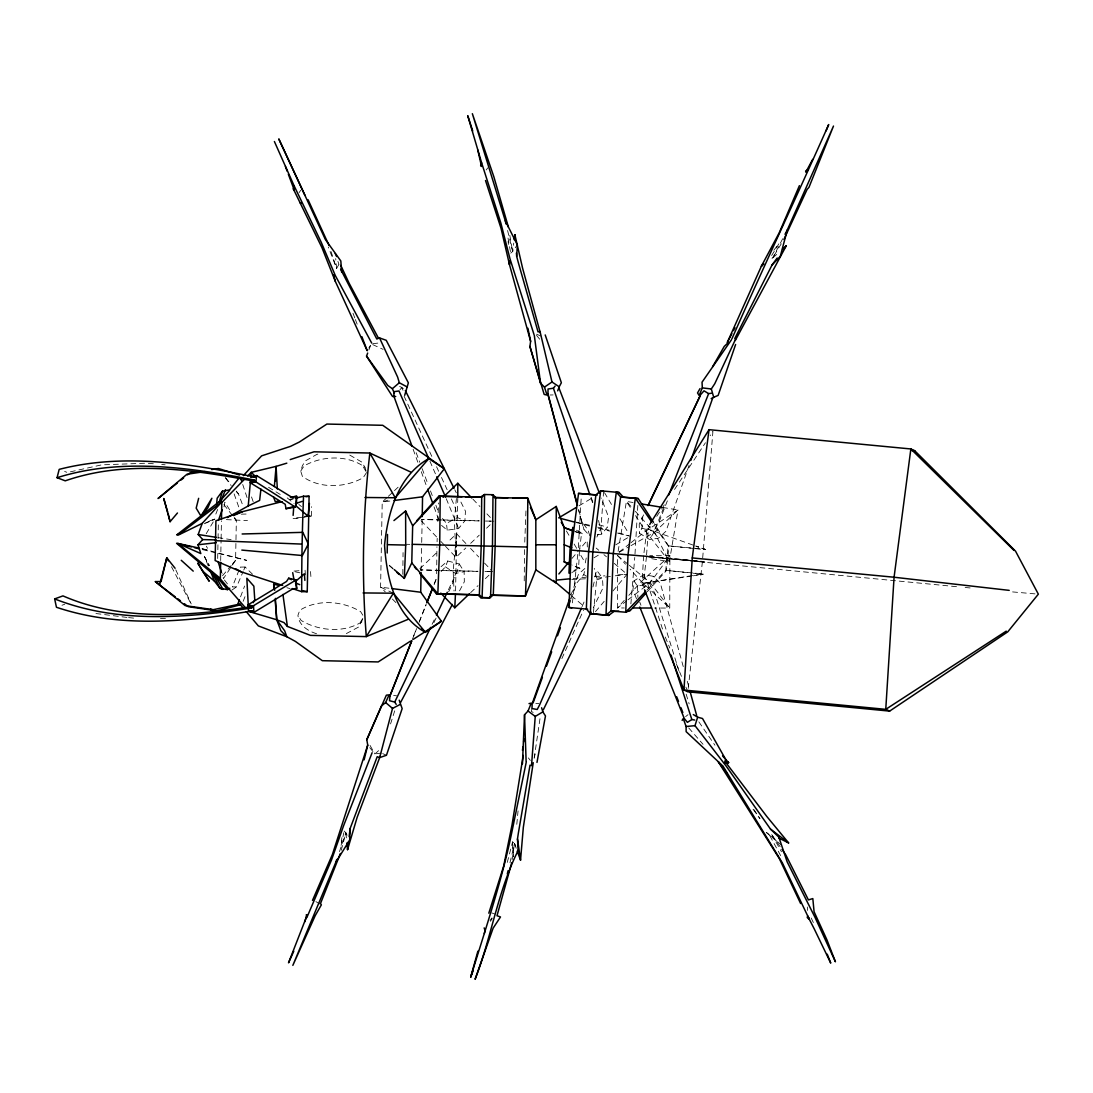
<?xml version="1.0" encoding="UTF-8"?>
<svg xmlns="http://www.w3.org/2000/svg" width="1093" height="1093" viewBox="0 0 1093 1093"><rect width="100%" height="100%" fill="white"/><g stroke="black" fill="none" stroke-linecap="round" stroke-linejoin="round"><path stroke-width="0.75" stroke-dasharray="5 3.75" d="M628.038 564.261L617.613 555.586L617.49 607.954L624.226 607.968M402.811 574.331L403.057 552.593M436.654 573.702L436.927 546.773M524.23 580.861L524.544 548.891M234.585 517.74L236.348 520.555L235.582 560.313L223.396 578.662L222.658 573.743M421.106 570.888L421.652 544.601M422.171 519.913L421.693 542.961M217.685 558.523L217.999 541.95M218.067 538.644L218.354 523.738M220.69 560.613L221.073 540.734M221.1 539.081L221.455 520.855M437.077 541.718L437.2 538.357M437.842 521.498L438.553 502.958M524.749 542.155L525.979 510.13M579.427 550.913L578.621 568.046L573.101 570.942M455.603 590.917L456.573 533.739L448.007 541.896M643.572 555.845L642.097 583.512L643.941 588.212M441.545 525.378L447.187 530.173L458.554 528.575L464.894 520.787L465.454 511.155L459.361 498.941M578.32 547.661L581.353 495.471M634.992 554.096L637.834 505.28M646.591 554.998L648.313 529.067L650.185 526.239M603.623 491.167L600.972 527.933L596.887 537.059M689.096 465.345L665.965 531.239L658.314 538.275L649.57 539.477L639.419 533.247L641.905 528.22L642.752 517.003M630.88 603.842L634.76 557.444M456.396 498.49L454.374 520.459L456 557.321L465.782 548.003M516.798 824.313L518.055 810.883M593.444 612.613L596.751 578.224L594.25 568.374M311.601 516.21L311.628 506.701M572.418 602.858L577.937 552.703M341.89 837.648L340.989 845.859L343.803 832.716M688.207 688.44L702.321 562.499L712.923 431.421L710.122 435.67M646.482 556.624L643.367 583.853L645.307 588.54M576.53 530.173L581.49 533.944L579.618 549.369L587.187 540.448L587.351 548.754M683.248 666.607L660.377 583.361L653.436 576.312L643.832 574.713L634.008 580.848L632.915 589.783L637.916 602.339M643.982 552.662L647.042 528.725L648.832 525.856M597.229 534.846L601.683 534.163L607.243 527.209L608.582 517.071L601.259 498.012M510.718 253.139L512.617 251.513L513.737 243.083M534.163 758.31L540.379 715.997M512.139 859.644L514.502 843.564L512.617 841.87L507.056 863.21M618.105 551.391L626.426 501.4L633.079 502.507M224.01 506.865L224.871 502.206L231.047 512.084M586.231 557.99L585.301 562.922L579.29 552.757M381.389 753.036L374.913 753.979L375.268 752.148M531.977 708.551L531.376 711.447L535.01 713.483M570.847 599.101L576.653 583.129L583.812 574.631L585.138 568.251L578.525 574.085L571.092 594.879M509.98 862.719L514.502 843.564L518.164 850.491M592.966 586.914L594.524 580.643L602.462 577.965L603.035 587.843L593.321 607.667M341.235 850.299L345.894 832.88L344.158 831.063M441.066 566.68L447.693 560.996L459.251 563.961L457.407 570.86L447.283 592.242M594.824 576.995L596.669 570.3L602.462 577.965M459.538 590.848L464.32 581.777L464.129 571.68L455.59 573.483L452.242 584.331L448.581 591.996M366.565 472.518L363.204 477.682C345.183 487.997 319.47 488.926 302.365 476.343L300.725 471.069L302.447 465.577L305.562 460.809L316.861 454.374L320.03 453.609M390.556 723.935L395.119 709.562M534.217 757.135L535.16 754.238M339.458 851.652L345.894 832.88L347.396 835.749M316.546 633.735C307.953 631.057 298.731 625.182 297.938 615.304L299.783 610.304C317.585 598.855 342.915 600.931 360.622 611.643L363.791 616.766L360.28 622.436M346.344 633.585L358.586 627.054L363.327 618.01M240.556 596.819L244.6 586.053M441.107 571.53L445.438 566.884L447.693 560.996M368.86 350.006L371.196 343.926L368.819 348.025M215.827 514.079L217.63 509.488M243.152 601.328L246.185 593.636M667.372 500.854L659.27 521.402L653.587 531.335L658.314 538.275M413.646 635.935L416.761 628.065M419.261 621.767L426.106 604.456M434.208 583.99L436.08 579.263M412.266 639.624L416.638 628.584M419.138 622.286L426.01 604.948M434.126 584.454L435.998 579.727M663.67 507.63L653.587 532.919L649.57 539.477M239.025 570.163L232.331 586.941L236.594 586.845L243.124 571.584M243.78 570.054L245.092 567.007L253.48 575.178M582.036 606.642L584.728 600.399M561.87 658.601L583.443 610.318M432.09 624.322L434.987 618.214M643.627 514.871L639.241 524.121L639.419 533.247M433.907 622.614L436.107 618.01M782.67 238.766L772.505 258.18L769.991 258.18M634.008 580.848L637.533 586.231L649.543 583.43L653.436 576.312M338.707 264.752L336.603 268.509L328.31 247.086M206.208 533.712L214.911 519.093L206.973 521.771M781.29 243.739L772.505 258.18L778.776 252.497M771.644 255.516L779.036 243.548L772.792 251.568M490.429 921.344L492.233 918.448M300.725 471.069L304.086 465.919C322.107 455.59 347.834 454.661 364.925 467.257L366.155 471.206M656.743 516.333L666.102 502.179M674.531 489.445L705.436 442.747M299.099 192.641L300.671 190.332M507.589 230.486L512.617 251.513L517.331 244.832M490.033 920.374L491.987 917.874M486.153 169.975L487.888 167.803M399.942 389.791L401.855 387.441L405.339 390.57M222.507 575.765L231.224 565.464M232.317 564.179L235.582 560.313M571.94 558.496L578.47 550.763M595.466 611.67L604.183 601.355M612.9 591.026L627.068 574.262L615.154 575.109M624.294 600.399L617.49 607.954L626.644 600.877M628.844 595.357L641.345 581.503L669.886 555.695L669.749 608.05L654.57 608.022M647.22 591.805L666.375 570.655L667.864 558.523L668.738 546.09L654.379 523.725M646.919 590.07L665.746 570.368L668.124 545.817L652.685 523.383M419.89 568.702L437.009 552.375M470.673 543.33L479.24 535.174M486.563 528.192L492.683 522.358M470.673 592.625L478.01 585.629M485.347 578.648L491.467 572.814M387.127 497.465L382.222 502.029L380.583 587.16L385.296 591.914M388.343 496.318L393.248 491.741M394.477 490.607L399.369 486.03M369.776 747.653L374.913 753.979L378.574 750.686M685.625 716.625L688.003 714.699M619.157 552.02L629.718 543.699M631.044 542.661L645.567 531.212L677.988 509.994L669.381 561.652L649.433 558.332M627.956 599.866L650.185 582.706L669.886 555.695L649.652 555.654M231.894 590.07L236.594 586.845M361.947 621.767C344.158 633.216 318.828 631.139 301.108 620.428L297.938 615.304M578.962 505.827L593.472 497.206M594.005 557.758L599.811 554.315M615.769 544.833L628.817 537.073M619.294 552.238L629.541 546.459M631.003 545.626L654.406 532.414L677.988 509.994L663.014 507.494M571.803 572.582L579.877 568.223L572.022 565.054M447.187 530.173L446.49 523.369L457.434 517.576L464.894 520.787M204.227 523.752L214.911 519.093L205.757 522.891M61.987 605.249L64.747 604.238M388.001 500.129L382.222 502.029L392.305 500.731M290.355 499.542L293.648 498.709M301.272 517.249L292.869 518.683L304.455 517.331M691.664 576.066L642.097 583.512L702.703 573.907L694.301 573.101M693.331 575.806L703.318 574.194L693.249 573.224M289.836 499.323L293.047 498.818M596.751 578.224L613.597 576.025M615.277 575.806L627.068 574.262M372.809 343.721L380.883 342.737M573.115 578.484L586.258 577.186M294.017 571.092L300.329 570.614M594.715 576.544L604.935 575.82M571.748 579.495L586.75 578.73M160.466 618.638L168.937 618.378M241.266 514.161L246.103 514.052M245.092 567.007L240.241 567.117L242.646 569.453M550.066 394.997L553.113 394.928M780.156 846.733L771.74 834.546L769.185 834.56L766.548 832.47M479.076 520.924L442.87 520.104M490.607 521.129L485.675 521.047L493.899 521.197M477.86 571.379L441.654 570.56M441.326 519.885L421.529 519.448L441.23 520.063M442.966 519.913L479.13 520.801M406.459 544.3L409.766 544.369M440.096 570.327L420.313 569.89L440.014 570.519M441.75 570.368L477.914 571.256M226.319 519.626L247.483 520.61M535.816 703.4L538.863 703.578M648.149 556.46L703.578 561.488L648.573 556.323M649.734 557.02L693.058 560.928M153.307 463.76L146.544 463.186L101.635 464.853L67.356 472.504L64.637 471.452M161.75 464.498L165.125 464.798M1012.583 591.914L1035.126 593.882M693.153 560.969L648.149 556.774L958.356 586.859M694.82 561.119L704.821 562.048L694.738 561.092M965.133 587.487L971.909 588.116M693.932 548.508L668.124 545.817L705.067 549.342L695.654 546.008M695.613 548.672L705.682 549.629L696.132 546.199L705.682 549.629M692.62 572.951L665.746 570.368L691.568 573.074M126.952 617.422L95.515 613.474M128.605 617.586L135.245 618.296M388.944 588.212L380.583 587.16L393.371 593.212M393.63 695.449L396.65 695.831M579.877 568.223L572.841 565.587M217.944 537.592L231.115 539.669M295.424 571.858L299.906 572.814M202.15 548.795L246.717 560.367L217.357 553.222M202.082 548.754L208.544 550.175L206.358 546.186M576.558 522.14L589.578 525.227M597.707 527.168L609.102 530.228M202.67 549.656L215.731 552.826M598.486 528.315L609.607 531.075M617.559 533.056L628.68 535.816M576.189 522.522L590.534 526.307M647.042 528.725L694.082 545.448M641.905 528.22L653.587 531.335M286.858 587.72L290.151 588.594M618.87 532.988L630.265 536.212M598.827 524.695L607.243 527.209M575 531.43L582.733 534.122L576.708 529.422M575.191 531.663L581.49 533.944M491.713 912.887L494.924 914.117M541.199 336.138L535.146 333.638L541.827 341.836M399.601 386.471L401.855 387.441M382.659 753.596L386.457 755.263M349.787 455.098L361.756 462.052L364.925 467.257M372.686 344.609L383.124 349.377M583.812 574.631L586.49 576.134M315.891 901.616L319.989 904.048M268.536 487.259L283.06 496.195M445.438 566.884L455.59 573.483M298.84 504.488L301.49 506.592M629.349 565.341L650.185 582.706L669.749 608.05L641.345 581.503L630.046 569.152M766.22 832.47L778.762 842.949M287.227 497.889L294.099 503.668M596.191 548.085L598.773 550.257M603.91 554.629L606.492 556.815M614.211 563.36L625.783 573.169M571.42 595.699L584.29 606.601M781.276 845.053L769.185 834.56L780.675 855.669M389.272 565.231L393.029 568.524M389.532 565.846L393.138 569.07M392.387 599.046L395.926 602.612M472.941 499.187L479.923 506.524M486.918 513.86L492.738 519.967M465.891 543.522L456.573 533.739L453.158 570.915L454.046 591.026M470.55 548.413L478.707 556.979M484.527 563.086L491.522 570.423M421.051 520.623L439.687 540.202M440.862 541.418L444.359 545.093M445.52 546.309L456 557.321L457.789 498.408M236.279 491.549L238.383 493.79L243.138 506.25M617.613 555.586L625.524 564.22M630.907 506.36L626.426 501.4L630.989 508.505M635.388 511.333L654.406 532.414L669.381 561.652L645.567 531.212L635.539 515.595M581.449 521.156L583.949 529.449L589.824 535.953L588.061 530.105L581.449 521.156L578.429 509.707M688.727 727.938L703.045 744.306M442.446 518.465L446.49 523.369M225.732 477.819L231.006 484.472M236.279 491.126L238.383 493.79M528.37 757.9L530.351 760.414M223.874 504.556L233.233 516.565M234.271 517.891L236.348 520.555M224.393 579.973L227.426 583.894M225.254 477.696L231.156 485.565M753.036 809.203L759.977 818.684L753.391 808.765M698.851 721.872L714.931 745.207M459.251 563.961L464.129 571.68M604.484 492.629L612.217 505.704M619.95 518.779L628.543 533.302M566.393 530.966L569.836 536.772M574.126 544.041L578.429 551.309M363.286 466.916L365.745 471.124M370.049 745.399L374.913 753.979M208.244 565.901L204.5 556.733L209.555 565.641M771.74 834.546L781.481 851.802M649.543 583.43L654.871 593.431L679.586 673.028M171.492 566.761L191.125 603.992M454.797 489.787L456.327 492.834M204.5 556.733L208.913 565.737M401.541 387.264L403.016 390.297M811.211 918.038L814.804 925.621M643.832 574.713L646.81 581.107L663.15 630.948M404.096 396.172L432.322 457.516M436.558 466.725L438.676 471.329M441.49 477.463L447.133 489.732M451.368 498.927L454.907 506.606L457.434 517.576M175.795 569.808L191.207 603.923M429.918 461.205L436.052 475.264M446.272 498.722L458.554 528.575M665.282 637.041L669.79 647.999M676.239 663.642L682.674 679.286M685.898 687.101L687.839 691.801M639.747 602.12L640.976 605.276M352.998 313.24L354.774 317.926M355.375 319.498L358.34 327.313M416.187 452.707L419.767 462.257M422.144 468.637L428.101 484.554M430.492 490.921L433.47 498.873M435.847 505.253L438.826 513.204M413.14 449.305L418.359 463.692M421.27 471.684L427.062 487.656M434.03 506.838L438.676 519.626M514.502 843.564L516.702 849.603M234.121 493.886L239.066 507.917M251.527 496.932L254.259 504.775M337.915 261.391L338.994 264.506M591.245 497.479L592.871 502.288M590.917 497.848L593.103 504.31M598.54 520.459L601.683 534.163M242.728 484.486L247.387 498.599M331.07 251.622L336.603 268.509L335.701 258.563M686.144 694.151L689.164 703.892M687.278 681.308L689.082 687.839M578.744 509.871L583.949 529.449M510.431 251.595L507.958 237.755L508.341 244.463M509.803 235.241L512.617 251.513M512.275 843.632L513.683 856.816L512.617 841.87M345.894 832.88L346.549 839.602M807.331 907.04L807.618 910.442M310.508 571.53L310.986 577.746M305.056 570.245L305.425 574.904M637.533 586.231L637.888 597.393M492.683 571.653L484.445 571.502L492.683 571.653"/><path stroke-width="1.5" d="M394.286 569.617L404.301 578.416L411.76 562.909L412.662 525.788L405.612 510.977L393.945 520.569M419.644 573.265L436.462 593.895L477.955 594.893L480.701 597.625L489.145 597.83L491.891 595.234L525.46 595.917L527.332 547.033L527.823 498.244L494.241 497.547L507.794 497.875M295.301 498.299L303.54 496.208L309.087 496.263L307.242 591.709L301.695 591.655L292.173 588.54M290.246 459.579L313.992 451.805L369.844 453.035C362.808 513.833 361.482 575.587 366.305 636.604L310.453 635.375L287.377 626.426L284.043 622.614L276.734 619.758L248.562 611.383L246.84 578.238L253.863 586.162L254.765 599.811L253.207 602.708M422.226 516.606L422.554 496.796L444.332 468.76L428.784 458.595C398.317 475.646 387.714 512.672 384.545 545.27C386.703 577.391 394.805 615.632 425.437 632.341L441.394 621.22L420.723 592.242L421.078 572.527M220.649 562.28L220.335 578.962L245.31 607.64M221.483 519.189L221.797 502.507L244.176 479.581M301.695 591.655C301.654 559.657 302.283 528.192 303.54 496.208M296.517 503.258L296.668 496.29L291.448 497.042L256.609 475.592L251.117 476.534L254.765 477.067L256.609 475.592L255.885 481.89L295.411 507.125L296.517 503.258L302.201 501.359M399.218 700.203L402.156 708.619L386.457 755.263L379.667 757.599L377.208 756.711L350.115 828.535L349.664 840.066L335.688 862.596L292.842 965.379L315.221 915.62L321.356 904.854L320.495 903.515L340.388 853.469M571.871 607.872L568.961 607.476L571.229 550.093L578.539 493.394L595.931 494.842L600.672 490.798L619.089 492.492L623.529 497.315L638.23 498.545L653.491 522.317M387.182 553.017L387.509 534.436M404.301 578.416L405.722 545.065L405.612 510.977M440.807 593.103L454.784 607.776L455.439 594.291M557.676 390.829L559.206 386.799L551.992 381.99L540.024 331.507L538.043 331.876L518.246 262.32L516.688 256.377L517.331 244.832L505.28 220.786L472.354 113.686L493.858 176.779L508.395 227.098M522.454 763.843L524.531 714.754L528.056 711.01L531.239 703.141L529.026 703.605M709.043 429.672L692.265 557.936L683.958 690.038L687.839 691.801L889.634 711.106L1007.76 631.836L1038.35 594.155L1015.534 551.145L914.732 450.726L910.852 448.963L709.043 429.672L649.734 524.421M293.115 515.39L293.785 506.455L285.983 508.723L285.232 504.297L250.393 482.819L250.762 479.677M216.619 504.57L217.152 498.23L222.425 491.153L229.667 489.896L239.094 477.955M517.249 851.105L520.541 860.164L523.328 827.346L533.247 762.695M274.343 486.563L276.092 466.383L286.817 463.159M227.399 517.549L248.234 505.95L250.488 480.742M250.789 477.381L251.24 472.34L276.092 466.383L277.335 488.954M541.622 707.772L542.866 711.871L535.242 716.421L531.512 765.66L530.009 765.182L518.355 833.139L517.481 838.959L518.164 850.491C497.739 891.137 491.495 937.029 475.086 979.314L493.121 928.162L500.498 916.972L497.001 915.729L511.674 862.869M509.83 261.323L509.475 264.602L530.624 341.317L529.914 346.426L540.529 383.165L544.464 387.1L547.033 395.065L544.164 394.423L529.914 346.426M260.926 489.09L259.642 500.416L248.234 505.95M309.428 503.49L307.98 516.101L304.633 516.675M346.877 842.949L347.547 849.671L348.53 841.542M349.132 836.664L350.115 828.535M572.8 527.345L569.986 550.107L568.961 573.101L570.45 573.306M595.931 494.842L588.621 551.541L586.354 608.938L590.357 613.692L608.774 615.386L613.952 611.397L618.857 611.124M619.089 492.492L616.315 492.11L608.446 553.195L606 615.004L608.774 615.386M514.188 239.722L514.858 234.667L522.618 268.263L540.325 332.9M275.641 480.906L276.064 477.75M307.174 915.128L288.525 962.851L293.785 951.211M522.454 750.331L522.932 746.997M523.629 741.983L524.107 738.649M523.233 755.441L512.071 824.655L503.695 866.011L488.803 913.188M536.977 762.408L545.475 715.956L542.866 711.871M526.252 762.094L512.18 830.502C502.07 880.33 485.579 928.544 470.714 977.087L472.982 971.103M400.27 704.384L392.524 708.414L379.667 757.599M507.33 873.894L508.081 870.697M484.322 933.504L485.101 930.252M364.119 759.854L367.726 745.125L366.797 739.674L381.43 705.996L385.624 702.526L389.108 694.875L386.362 695.162L366.797 739.674M198.653 498.326L196.18 508.149L200.934 516.06L207.725 508.108L211.878 498.258L200.934 516.06M57.068 477.696C121.104 457.557 189.513 467.285 254.013 479.977L254.341 481.207L250.393 482.819L255.885 481.89L254.341 481.207C192.395 469.539 126.282 459.593 65.238 480.838L57.068 477.696L59.186 469.362C123.564 452.789 190.865 463.541 254.765 477.067M809.326 918.994L807.631 916.098L807.262 917.56L809.312 919.322L814.121 928.64L830.735 963.097L827.237 954.175M404.697 395.311L408.372 382.837L386.225 340.292L379.544 337.928L376.798 339.008L340.592 269.179M175.222 596.833L159.551 585.028L166.778 557.826L175.085 568.264M783.913 239.408L807.112 189.39L808.957 187.368L833.494 126.05L787.356 229.803L780.265 256.431L772.109 264.861L734.769 338.516L735.534 339.281L714.767 383.725L711.324 388.971L713.702 397.251L711.188 398.603M361.892 336.699L367.234 350.771L335.332 281.379L321.957 247.674L293.348 188.952L294.167 185.933L274.398 141.516M470.714 977.087L477.887 951.17M219.133 502.616L222.425 491.153M252.182 610.878C187.709 621.931 119.615 628.461 56.453 607.271L54.65 598.909C117.265 623.638 186.466 618.201 251.554 607.968L251.923 606.656L296.066 579.959L296.722 588.403L292.432 589.018L253.972 612.367L248.521 611.069L252.182 610.878L253.972 612.367L253.494 606.15L248.043 604.853L248.289 607.968M711.256 393.275L708.619 393.63L668.725 494.992M347.547 849.671L357.138 817.373L380.2 756.178M367.726 745.125L332.409 854.466L312.489 900.427M782.028 849.439L785.771 854.849L808.41 899.908L812.823 898.583L814.08 911.753L826.909 939.789L835.435 961.799L815.036 917.396L787.165 861.871L778.872 837.183L770.497 829.095L726.012 765.879L694.998 725.67L697.648 717.199L693.29 714.549M304.701 921.891L306.819 915.51M335.688 862.596L336.767 859.467M735.616 344.514L718.128 395.434L713.702 397.251M690.776 460.522L712.773 397.852M218.422 520.418L222.18 509.789M472.695 130.887L467.749 115.721L481.63 162.857L480.66 165.562L481.535 166.464L477.791 149.987M569.945 598.076L532.195 703.605L531.977 708.551L537.196 709.48L539.587 704.93L581.353 608.2M216.059 539.915L202.738 539.573L198.188 534.504L202.205 523.383L221.797 501.892L178.282 535.092L202.205 523.383M533.097 702.908L542.388 677.359M546.459 666.183L551.678 651.811M557.485 635.839L560.395 627.847M568.524 605.495L570.273 600.699M168.349 560.805L166.778 557.826L161.081 581.544L155.384 581.585L185.195 605.618L213.285 609.675L237.673 604.511L239.408 599.893M395.707 396.472L392.524 396.486L366.524 356.099L367.685 353.053M372.112 752.722L343.708 825.434L331.562 859.849L306.846 917.546L306.3 914.732M220.649 501.865L225.459 489.65M411.788 640.648L389.982 695.735L389.504 700.709L394.737 702.061L396.212 704.384M426.735 602.871L432.35 588.703M389.777 696.364L411.637 641.195M427.254 601.792L432.254 589.182M512.877 497.998L527.823 498.244L535.83 519.735L535.83 569.822L525.46 595.917L491.891 595.234M826.089 130.832L828.699 124.547C796.838 196.248 763.392 267.143 731.845 338.98M731.367 339.909L702.034 382.195L702.321 387.892L699.137 395.488L697.539 392.947L700.039 388.589M799.393 185.673L779.213 232.809L761.343 266.282L727.255 342.533L731.873 333.625M430.656 627.382L394.737 702.061M436.435 615.154L447.283 592.242M648.012 505.622L700.668 394.628L704.015 390.816L708.619 393.63M648.559 504.747L700.08 396.008M543.303 709.835L591.081 612.23M733.417 330.646L734.947 327.681M785.02 234.285L787.356 229.803M400.516 702.58L452.352 604.429M559.206 386.799L561.365 382.741L545.202 334.936M735.288 340.456L786.304 245.693L782.533 249.095M806.566 170.754L812.686 159.346M712.568 366.77L724.249 346.413L727.911 342.929M682.128 720.383L683.248 718.538L686.09 726.503L686.144 731.654L721.926 765.086M421.884 628.776L425.437 632.341L393.371 593.212L366.305 636.604L407.839 619.444M296.066 579.959L288.675 578.211L286.503 581.503L248.043 604.853L251.923 606.656C189.417 615.905 122.43 621.794 62.957 595.89L54.65 598.909M772.109 264.861L777.178 258.016M783.257 249.791L786.304 245.693M763.42 263.604L761.343 266.282L763.816 263.973M577.446 504.98L547.962 394.04L548.044 389.012L553.413 388.206L555.094 386.102M167.707 512.111L163.745 498.504L170.084 521.689L177.462 512.986M558.865 573.975L568.661 562.362M364.939 497.493L395.215 497.766L428.784 458.595L426.325 460.877M220.321 578.347L177.886 543.44L200.811 553.564L197.997 544.779L202.738 539.518M416.583 520.883L438.812 496.208L481.699 497.124L484.554 494.514L492.998 494.719L495.635 497.465L495.143 546.254L493.271 595.139L489.145 597.83M603.445 491.181L600.672 490.798L592.802 551.883L590.357 613.692L606 615.004L611.042 611.001L625.742 612.23L630.319 610.468L646.1 593.048M229.585 490.497L219.297 501.632L176.738 534.928L179.785 533.657M243.315 475.646L261.623 455.849L290.519 446.354L299.263 442.078L326.889 424.057L382.741 425.3L444.332 468.76M412.662 525.788L440.206 496.126L439.714 544.915L437.842 593.8L436.462 593.895M645.744 591.299L625.742 612.23L628.01 554.848L635.32 498.148L638.23 498.545M247.715 475.961L251.24 472.34L254.724 475.769M443.116 497.26L457.789 483.284L471.766 497.957M454.784 607.776L469.457 593.786M251.554 607.968L253.494 606.15M465.372 496.85L480.319 497.219L484.554 494.514L484.035 545.981L482.068 597.543L480.701 597.625M295.411 581.531L304.373 573.77L304.879 580.41M394.382 393.357L392.387 388.698L399.314 382.741L397.62 377.058L379.544 337.928M177.216 483.106L158.048 498.531L186.958 474.253L205.047 471.589M181.055 480.018L183.61 477.969M187.436 474.881L189.991 472.832L200.005 471.302M544.464 387.1L551.992 381.99M569.959 564.357L564.179 561.884L564.179 527.659L556.241 506.442L535.83 519.735L530.46 507.507M1006.243 631.139L885.754 709.343L683.958 690.038L644.556 589.769M410.49 641.126L378.178 661.934L322.326 660.691L295.424 641.413L286.844 636.741L258.344 625.906L246.294 611.684M413.291 639.309L441.394 621.22M694.738 720.041L691.842 719.549L687.388 722.336L684.259 718.484L639.801 607.039M558.66 517.891L576.066 507.548M808.055 169.716L805.664 171L805.801 172.175M229.776 588.266L227.235 589.592L219.953 588.28L214.488 581.189L202.615 571.12L197.778 563.114L209.214 581.23L202.615 571.12M233.519 515.582L242.578 511.633L282.117 501.632M242.578 511.633L215.908 520.801L215.143 560.559L241.416 571.926L282.663 585.424M216.769 610.878L240.351 604.812M290.383 497.356L296.668 496.29L295.411 507.125L285.983 508.723M278.524 501.127L275.258 501.646L273.455 496.659M305.876 496.769L309.087 496.263M724.577 763.215L728.566 762.586L722.555 755.932M211.687 469.525L218.368 468.514L239.517 475.031M393.986 500.512L422.554 496.796M197.997 544.779L216.195 542.702M556.692 580.096L569.836 578.798M686.09 726.503L694.998 725.67M491.631 494.815L492.998 494.719L492.478 546.186L490.511 597.748L482.068 597.543L479.349 594.811L437.842 593.8L411.76 562.909M480.319 497.219L481.699 497.124L481.221 545.926L479.349 594.811L477.955 594.893M627.054 610.659L630.319 610.468M242.14 533.985L302.843 532.346L308.294 543.986L302.392 555.531L241.826 550.093M237.673 604.511L240.515 604.443M535.83 544.779L556.241 544.779M632.656 607.981L651.209 608.022M363.095 592.939L393.371 593.212M412.471 544.328L527.332 547.033M387.537 544.669L405.722 545.065M438.812 496.208L462.052 496.769M310.398 516.169L307.98 516.101L296.189 506.045M301.285 544.068L215.526 540.68M725.643 762.367L728.566 762.586L724.7 761.07L766.862 816.539L788.613 842.935L778.776 838.03M648.149 556.46L571.229 550.093M597.256 495.115L578.539 493.394M568.961 607.476L587.679 609.197M911.33 450.412L914.732 450.726M692.265 557.936L894.074 577.227L1009.208 590.37M702.321 387.892L711.324 388.971M392.291 588.635L420.723 592.242M623.529 497.315L620.619 496.919L616.315 492.11M613.952 611.397L611.042 611.001L613.31 553.618L620.619 496.919L635.32 498.148L651.715 521.976M215.089 610.632L188.269 606.67L184.348 603.719M198.188 534.504L216.305 537.346M641.4 503.9L661.347 507.22M210.143 609.443L215.116 610.522L210.525 609.225M177.886 543.44L198.858 548.044M274.37 588.963L273.66 584.222L278.524 585.301M302.46 590.644L307.242 591.709M191.261 546.883L176.574 543.303L217.821 578.088L227.672 589.714M194.513 547.675L199.418 548.864M560.258 518.314L574.59 522.099M697.648 717.199L702.498 718.497L726.285 760.482M300.138 202.888L301.162 203.216M725.588 761.602L728.566 762.586M573.456 530.884L564.179 527.659L573.62 531.089M564.179 544.779L571.803 547.839M564.179 561.884L570.45 564.425M299.714 584.646L295.547 582.883L296.722 588.403M889.634 711.106L885.754 709.343L894.074 577.227L910.852 448.963L1014.017 550.448M410.681 472.026L369.844 453.035L395.215 497.766M399.314 382.741L406.924 386.826M288.675 578.211L291.448 579.714M235.487 568.688L241.416 571.926M535.83 569.822L556.241 583.115L556.241 506.442M392.387 388.698L387.81 385.501L366.524 356.099M528.056 711.01L535.242 716.421M177.831 598.8L180.441 600.767M770.497 829.095L788.613 842.935M155.384 581.585L159.551 585.028M553.413 580.424L570.136 594.606M385.624 702.526L392.524 708.414M396.759 572.308L399.164 574.453M181.247 560.299L193.229 571.133M254.013 479.977L255.885 481.89M293.348 188.952L294.208 189.895L294.167 185.933L321.205 242.222L335.264 275.45L371.702 343.065M239.722 603.937L243.015 607.804M414.384 566.816L416.488 569.398M727.255 773.981L718.32 761.794L779.268 858.483L800.622 903.528M722.705 765.633L782.383 862.91L809.312 919.322L807.631 916.098M561.242 522.249L564.671 528.056M215.444 576.038L223.013 589.4L219.953 588.28L211.864 571.748M378.506 338.27L349.091 283.196L340.784 265.435M405.339 390.57L454.032 488.257M335.25 253.59L336.63 256.554M553.413 388.206L589.837 494.623M308.089 199.773L329.048 245.474M428.552 458.076L398.986 390.966L393.822 391.69L393.999 396.568L411.979 446.108M436.735 476.835L445.589 497.151M210.116 570.491L214.488 581.189M676.663 696.719L678.507 701.446M680.98 707.745L682.824 712.486M559.124 388.425L599.429 493.244M285.423 166.491L287.172 171.177M288.347 174.293L294.208 189.895M305.015 195.442L278.783 138.907L325.345 239.422L340.825 260.981L341.672 272.294M427.65 489.254L432.869 503.641M240.651 478.201L241.69 481.344M671.047 655.076L691.842 719.549M485.511 180.495L501.086 228.492L509.475 264.602L509.283 261.241M484.172 927.889L485.073 930.662M481.63 162.857L500.867 223.081L509.98 258.781L534.094 334.813M218.135 561.72L221.483 572.5M689.97 691.104L696.706 715.587M333.597 274.985L335.332 281.379M547.689 393.562L577.131 504.802M168.144 513.628L170.084 521.689M505.28 220.786L506.045 224.024M527.905 328.242L530.624 341.317M292.705 572.664L293.99 579.877M273.66 584.222L274.685 590.275M517.481 838.959L520.541 860.164M282.937 594.442L287.377 626.426M534.354 335.674L540.529 383.165M514.858 234.667L515.145 238.001M516.402 253.029L516.688 256.377M275.368 598.377L276.734 619.758L280.833 630.675L286.844 636.741L284.699 630.88L276.734 619.758L275.176 600.166M524.531 714.754L526.116 761.274M457.789 483.284L457.789 496.728"/></g></svg>
